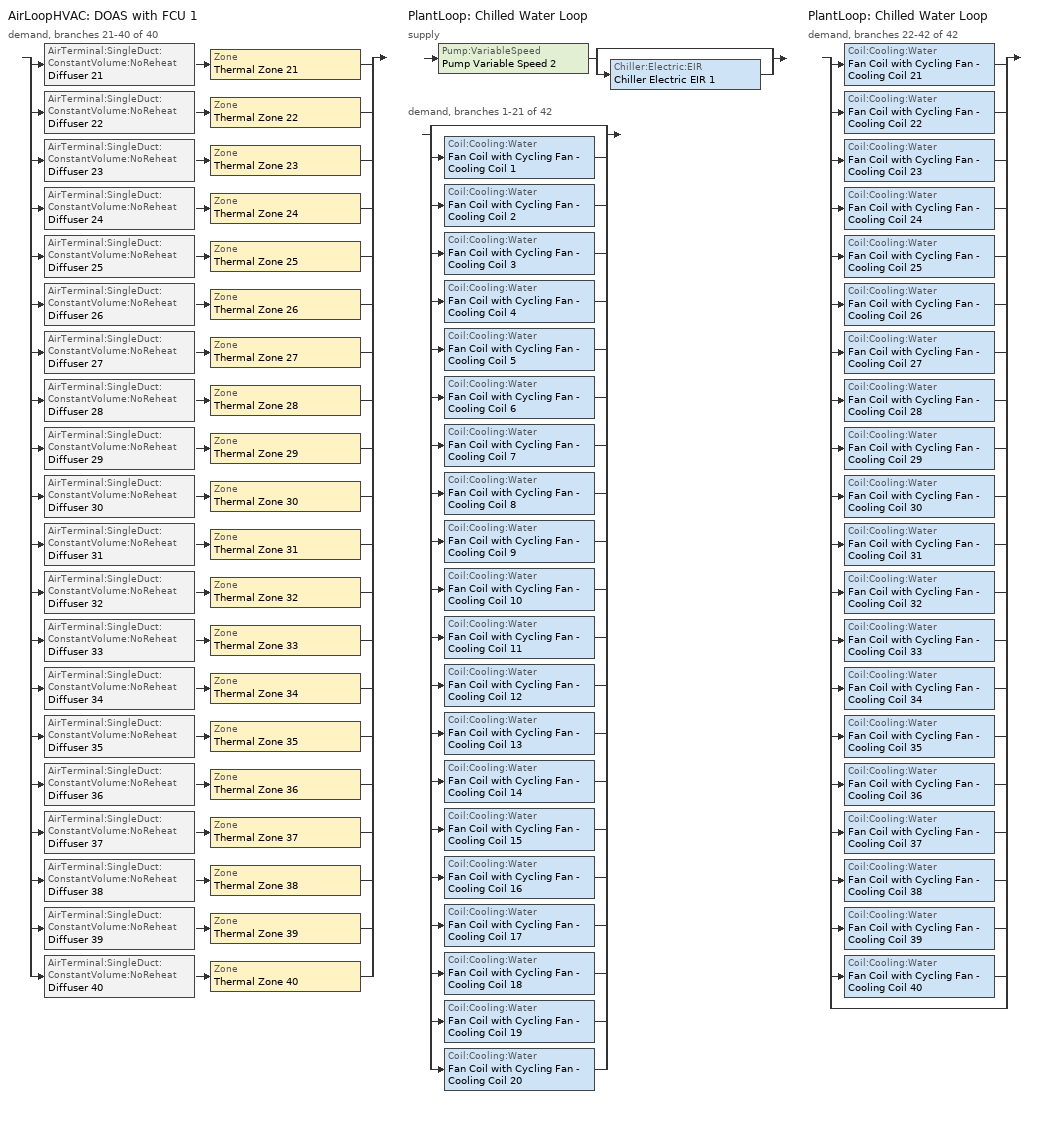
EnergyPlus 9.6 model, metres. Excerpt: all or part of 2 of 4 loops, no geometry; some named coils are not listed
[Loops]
AirLoopHVAC 'DOAS with FCU 1'
 demand, branches 21-40 of 40: split
  | AirTerminal:SingleDuct:ConstantVolume:NoReheat 'Diffuser 21' > Zone 'Thermal Zone 21'
  | AirTerminal:SingleDuct:ConstantVolume:NoReheat 'Diffuser 22' > Zone 'Thermal Zone 22'
  | AirTerminal:SingleDuct:ConstantVolume:NoReheat 'Diffuser 23' > Zone 'Thermal Zone 23'
  | AirTerminal:SingleDuct:ConstantVolume:NoReheat 'Diffuser 24' > Zone 'Thermal Zone 24'
  | AirTerminal:SingleDuct:ConstantVolume:NoReheat 'Diffuser 25' > Zone 'Thermal Zone 25'
  | AirTerminal:SingleDuct:ConstantVolume:NoReheat 'Diffuser 26' > Zone 'Thermal Zone 26'
  | AirTerminal:SingleDuct:ConstantVolume:NoReheat 'Diffuser 27' > Zone 'Thermal Zone 27'
  | AirTerminal:SingleDuct:ConstantVolume:NoReheat 'Diffuser 28' > Zone 'Thermal Zone 28'
  | AirTerminal:SingleDuct:ConstantVolume:NoReheat 'Diffuser 29' > Zone 'Thermal Zone 29'
  | AirTerminal:SingleDuct:ConstantVolume:NoReheat 'Diffuser 30' > Zone 'Thermal Zone 30'
  | AirTerminal:SingleDuct:ConstantVolume:NoReheat 'Diffuser 31' > Zone 'Thermal Zone 31'
  | AirTerminal:SingleDuct:ConstantVolume:NoReheat 'Diffuser 32' > Zone 'Thermal Zone 32'
  | AirTerminal:SingleDuct:ConstantVolume:NoReheat 'Diffuser 33' > Zone 'Thermal Zone 33'
  | AirTerminal:SingleDuct:ConstantVolume:NoReheat 'Diffuser 34' > Zone 'Thermal Zone 34'
  | AirTerminal:SingleDuct:ConstantVolume:NoReheat 'Diffuser 35' > Zone 'Thermal Zone 35'
  | AirTerminal:SingleDuct:ConstantVolume:NoReheat 'Diffuser 36' > Zone 'Thermal Zone 36'
  | AirTerminal:SingleDuct:ConstantVolume:NoReheat 'Diffuser 37' > Zone 'Thermal Zone 37'
  | AirTerminal:SingleDuct:ConstantVolume:NoReheat 'Diffuser 38' > Zone 'Thermal Zone 38'
  | AirTerminal:SingleDuct:ConstantVolume:NoReheat 'Diffuser 39' > Zone 'Thermal Zone 39'
  | AirTerminal:SingleDuct:ConstantVolume:NoReheat 'Diffuser 40' > Zone 'Thermal Zone 40'
PlantLoop 'Chilled Water Loop'
 supply: Pump:VariableSpeed 'Pump Variable Speed 2' > split
  | bypass
  | Chiller:Electric:EIR 'Chiller Electric EIR 1'
 demand, branches 1-21 of 42: split
  | bypass
  | Coil:Cooling:Water 'Fan Coil with Cycling Fan - Cooling Coil 1'
  | Coil:Cooling:Water 'Fan Coil with Cycling Fan - Cooling Coil 2'
  | Coil:Cooling:Water 'Fan Coil with Cycling Fan - Cooling Coil 3'
  | Coil:Cooling:Water 'Fan Coil with Cycling Fan - Cooling Coil 4'
  | Coil:Cooling:Water 'Fan Coil with Cycling Fan - Cooling Coil 5'
  | Coil:Cooling:Water 'Fan Coil with Cycling Fan - Cooling Coil 6'
  | Coil:Cooling:Water 'Fan Coil with Cycling Fan - Cooling Coil 7'
  | Coil:Cooling:Water 'Fan Coil with Cycling Fan - Cooling Coil 8'
  | Coil:Cooling:Water 'Fan Coil with Cycling Fan - Cooling Coil 9'
  | Coil:Cooling:Water 'Fan Coil with Cycling Fan - Cooling Coil 10'
  | Coil:Cooling:Water 'Fan Coil with Cycling Fan - Cooling Coil 11'
  | Coil:Cooling:Water 'Fan Coil with Cycling Fan - Cooling Coil 12'
  | Coil:Cooling:Water 'Fan Coil with Cycling Fan - Cooling Coil 13'
  | Coil:Cooling:Water 'Fan Coil with Cycling Fan - Cooling Coil 14'
  | Coil:Cooling:Water 'Fan Coil with Cycling Fan - Cooling Coil 15'
  | Coil:Cooling:Water 'Fan Coil with Cycling Fan - Cooling Coil 16'
  | Coil:Cooling:Water 'Fan Coil with Cycling Fan - Cooling Coil 17'
  | Coil:Cooling:Water 'Fan Coil with Cycling Fan - Cooling Coil 18'
  | Coil:Cooling:Water 'Fan Coil with Cycling Fan - Cooling Coil 19'
  | Coil:Cooling:Water 'Fan Coil with Cycling Fan - Cooling Coil 20'
PlantLoop 'Chilled Water Loop'
 demand, branches 22-42 of 42: split
  | Coil:Cooling:Water 'Fan Coil with Cycling Fan - Cooling Coil 21'
  | Coil:Cooling:Water 'Fan Coil with Cycling Fan - Cooling Coil 22'
  | Coil:Cooling:Water 'Fan Coil with Cycling Fan - Cooling Coil 23'
  | Coil:Cooling:Water 'Fan Coil with Cycling Fan - Cooling Coil 24'
  | Coil:Cooling:Water 'Fan Coil with Cycling Fan - Cooling Coil 25'
  | Coil:Cooling:Water 'Fan Coil with Cycling Fan - Cooling Coil 26'
  | Coil:Cooling:Water 'Fan Coil with Cycling Fan - Cooling Coil 27'
  | Coil:Cooling:Water 'Fan Coil with Cycling Fan - Cooling Coil 28'
  | Coil:Cooling:Water 'Fan Coil with Cycling Fan - Cooling Coil 29'
  | Coil:Cooling:Water 'Fan Coil with Cycling Fan - Cooling Coil 30'
  | Coil:Cooling:Water 'Fan Coil with Cycling Fan - Cooling Coil 31'
  | Coil:Cooling:Water 'Fan Coil with Cycling Fan - Cooling Coil 32'
  | Coil:Cooling:Water 'Fan Coil with Cycling Fan - Cooling Coil 33'
  | Coil:Cooling:Water 'Fan Coil with Cycling Fan - Cooling Coil 34'
  | Coil:Cooling:Water 'Fan Coil with Cycling Fan - Cooling Coil 35'
  | Coil:Cooling:Water 'Fan Coil with Cycling Fan - Cooling Coil 36'
  | Coil:Cooling:Water 'Fan Coil with Cycling Fan - Cooling Coil 37'
  | Coil:Cooling:Water 'Fan Coil with Cycling Fan - Cooling Coil 38'
  | Coil:Cooling:Water 'Fan Coil with Cycling Fan - Cooling Coil 39'
  | Coil:Cooling:Water 'Fan Coil with Cycling Fan - Cooling Coil 40'
  | bypass
[ZoneControl:Thermostat] Temperature Difference Between Cutout And Setpoint deltaC=0
Name | Zone or ZoneList | Control Type Schedule | Control 1
Thermal Zone 21 Thermostat | Thermal Zone 21 | Thermal Zone 21 Thermostat Schedule | Thermostat Setpoint Dual Setpoint 21
Thermal Zone 22 Thermostat | Thermal Zone 22 | Thermal Zone 22 Thermostat Schedule | Thermostat Setpoint Dual Setpoint 22
Thermal Zone 23 Thermostat | Thermal Zone 23 | Thermal Zone 23 Thermostat Schedule | Thermostat Setpoint Dual Setpoint 23
Thermal Zone 24 Thermostat | Thermal Zone 24 | Thermal Zone 24 Thermostat Schedule | Thermostat Setpoint Dual Setpoint 24
Thermal Zone 25 Thermostat | Thermal Zone 25 | Thermal Zone 25 Thermostat Schedule | Thermostat Setpoint Dual Setpoint 25
Thermal Zone 26 Thermostat | Thermal Zone 26 | Thermal Zone 26 Thermostat Schedule | Thermostat Setpoint Dual Setpoint 26
Thermal Zone 27 Thermostat | Thermal Zone 27 | Thermal Zone 27 Thermostat Schedule | Thermostat Setpoint Dual Setpoint 27
Thermal Zone 28 Thermostat | Thermal Zone 28 | Thermal Zone 28 Thermostat Schedule | Thermostat Setpoint Dual Setpoint 28
Thermal Zone 29 Thermostat | Thermal Zone 29 | Thermal Zone 29 Thermostat Schedule | Thermostat Setpoint Dual Setpoint 29
Thermal Zone 30 Thermostat | Thermal Zone 30 | Thermal Zone 30 Thermostat Schedule | Thermostat Setpoint Dual Setpoint 30
Thermal Zone 31 Thermostat | Thermal Zone 31 | Thermal Zone 31 Thermostat Schedule | Thermostat Setpoint Dual Setpoint 31
Thermal Zone 32 Thermostat | Thermal Zone 32 | Thermal Zone 32 Thermostat Schedule | Thermostat Setpoint Dual Setpoint 32
Thermal Zone 33 Thermostat | Thermal Zone 33 | Thermal Zone 33 Thermostat Schedule | Thermostat Setpoint Dual Setpoint 33
Thermal Zone 34 Thermostat | Thermal Zone 34 | Thermal Zone 34 Thermostat Schedule | Thermostat Setpoint Dual Setpoint 34
Thermal Zone 35 Thermostat | Thermal Zone 35 | Thermal Zone 35 Thermostat Schedule | Thermostat Setpoint Dual Setpoint 35
Thermal Zone 36 Thermostat | Thermal Zone 36 | Thermal Zone 36 Thermostat Schedule | Thermostat Setpoint Dual Setpoint 36
Thermal Zone 37 Thermostat | Thermal Zone 37 | Thermal Zone 37 Thermostat Schedule | Thermostat Setpoint Dual Setpoint 37
Thermal Zone 38 Thermostat | Thermal Zone 38 | Thermal Zone 38 Thermostat Schedule | Thermostat Setpoint Dual Setpoint 38
Thermal Zone 39 Thermostat | Thermal Zone 39 | Thermal Zone 39 Thermostat Schedule | Thermostat Setpoint Dual Setpoint 39
Thermal Zone 40 Thermostat | Thermal Zone 40 | Thermal Zone 40 Thermostat Schedule | Thermostat Setpoint Dual Setpoint 40
[ThermostatSetpoint:DualSetpoint]
Name | Heating Setpoint Temperature Schedule | Cooling Setpoint Temperature Schedule
Thermostat Setpoint Dual Setpoint 21 | HtgSetp 21 | ClgSetp 21
Thermostat Setpoint Dual Setpoint 22 | HtgSetp 22 | ClgSetp 22
Thermostat Setpoint Dual Setpoint 23 | HtgSetp 23 | ClgSetp 23
Thermostat Setpoint Dual Setpoint 24 | HtgSetp 24 | ClgSetp 24
Thermostat Setpoint Dual Setpoint 25 | HtgSetp 25 | ClgSetp 25
Thermostat Setpoint Dual Setpoint 26 | HtgSetp 26 | ClgSetp 26
Thermostat Setpoint Dual Setpoint 27 | HtgSetp 27 | ClgSetp 27
Thermostat Setpoint Dual Setpoint 28 | HtgSetp 28 | ClgSetp 28
Thermostat Setpoint Dual Setpoint 29 | HtgSetp 29 | ClgSetp 29
Thermostat Setpoint Dual Setpoint 30 | HtgSetp 30 | ClgSetp 30
Thermostat Setpoint Dual Setpoint 31 | HtgSetp 31 | ClgSetp 31
Thermostat Setpoint Dual Setpoint 32 | HtgSetp 32 | ClgSetp 32
Thermostat Setpoint Dual Setpoint 33 | HtgSetp 33 | ClgSetp 33
Thermostat Setpoint Dual Setpoint 34 | HtgSetp 34 | ClgSetp 34
Thermostat Setpoint Dual Setpoint 35 | HtgSetp 35 | ClgSetp 35
Thermostat Setpoint Dual Setpoint 36 | HtgSetp 36 | ClgSetp 36
Thermostat Setpoint Dual Setpoint 37 | HtgSetp 37 | ClgSetp 37
Thermostat Setpoint Dual Setpoint 38 | HtgSetp 38 | ClgSetp 38
Thermostat Setpoint Dual Setpoint 39 | HtgSetp 39 | ClgSetp 39
Thermostat Setpoint Dual Setpoint 40 | HtgSetp 40 | ClgSetp 40
[AirTerminal:SingleDuct:ConstantVolume:NoReheat] Availability Schedule=Always On Discrete hvac_library; Maximum Air Flow Rate m3/s=AutoSize
Diffuser 21; Diffuser 22; Diffuser 23; Diffuser 24; Diffuser 25; Diffuser 26; Diffuser 27; Diffuser 28; Diffuser 29; Diffuser 30; Diffuser 31; Diffuser 32; Diffuser 33; Diffuser 34; Diffuser 35; Diffuser 36; Diffuser 37; Diffuser 38; Diffuser 39; Diffuser 40
[Fan:OnOff] Availability Schedule=Always On Discrete hvac_library; Fan Total Efficiency=0.6; Pressure Rise Pa=300; Maximum Flow Rate m3/s=Autosize; Motor Efficiency=0.8; Motor In Airstream Fraction=1; Fan Power Ratio Function of Speed Ratio Curve=Fan On Off Power Curve 12; Fan Efficiency Ratio Function of Speed Ratio Curve=Fan On Off Efficiency Curve 12
Fan Coil with Cycling Fan - Fan 1; Fan Coil with Cycling Fan - Fan 2; Fan Coil with Cycling Fan - Fan 3; Fan Coil with Cycling Fan - Fan 4; Fan Coil with Cycling Fan - Fan 5; Fan Coil with Cycling Fan - Fan 6; Fan Coil with Cycling Fan - Fan 7; Fan Coil with Cycling Fan - Fan 8; Fan Coil with Cycling Fan - Fan 9; Fan Coil with Cycling Fan - Fan 10; Fan Coil with Cycling Fan - Fan 11; Fan Coil with Cycling Fan - Fan 12; Fan Coil with Cycling Fan - Fan 13; Fan Coil with Cycling Fan - Fan 14; Fan Coil with Cycling Fan - Fan 15; Fan Coil with Cycling Fan - Fan 16; Fan Coil with Cycling Fan - Fan 17; Fan Coil with Cycling Fan - Fan 18; Fan Coil with Cycling Fan - Fan 19; Fan Coil with Cycling Fan - Fan 20; Fan Coil with Cycling Fan - Fan 21; Fan Coil with Cycling Fan - Fan 22; Fan Coil with Cycling Fan - Fan 23; Fan Coil with Cycling Fan - Fan 24; Fan Coil with Cycling Fan - Fan 25; Fan Coil with Cycling Fan - Fan 26; Fan Coil with Cycling Fan - Fan 27; Fan Coil with Cycling Fan - Fan 28; Fan Coil with Cycling Fan - Fan 29; Fan Coil with Cycling Fan - Fan 30; Fan Coil with Cycling Fan - Fan 31; Fan Coil with Cycling Fan - Fan 32; Fan Coil with Cycling Fan - Fan 33; Fan Coil with Cycling Fan - Fan 34; Fan Coil with Cycling Fan - Fan 35; Fan Coil with Cycling Fan - Fan 36; Fan Coil with Cycling Fan - Fan 37; Fan Coil with Cycling Fan - Fan 38; Fan Coil with Cycling Fan - Fan 39; Fan Coil with Cycling Fan - Fan 40
[Coil:Cooling:Water] Availability Schedule=Always On Discrete hvac_library; Design Water Flow Rate m3/s=Autosize; Design Air Flow Rate m3/s=Autosize; Design Inlet Water Temperature C=Autosize; Design Inlet Air Temperature C=Autosize; Design Outlet Air Temperature C=Autosize; Design Inlet Air Humidity Ratio kgWater/kgDryAir=Autosize; Design Outlet Air Humidity Ratio kgWater/kgDryAir=Autosize; Type of Analysis=SimpleAnalysis; Heat Exchanger Configuration=CrossFlow
Fan Coil with Cycling Fan - Cooling Coil 1; Fan Coil with Cycling Fan - Cooling Coil 2; Fan Coil with Cycling Fan - Cooling Coil 3; Fan Coil with Cycling Fan - Cooling Coil 4; Fan Coil with Cycling Fan - Cooling Coil 5; Fan Coil with Cycling Fan - Cooling Coil 6; Fan Coil with Cycling Fan - Cooling Coil 7; Fan Coil with Cycling Fan - Cooling Coil 8; Fan Coil with Cycling Fan - Cooling Coil 9; Fan Coil with Cycling Fan - Cooling Coil 10; Fan Coil with Cycling Fan - Cooling Coil 11; Fan Coil with Cycling Fan - Cooling Coil 12; Fan Coil with Cycling Fan - Cooling Coil 13; Fan Coil with Cycling Fan - Cooling Coil 14; Fan Coil with Cycling Fan - Cooling Coil 15; Fan Coil with Cycling Fan - Cooling Coil 16; Fan Coil with Cycling Fan - Cooling Coil 17; Fan Coil with Cycling Fan - Cooling Coil 18; Fan Coil with Cycling Fan - Cooling Coil 19; Fan Coil with Cycling Fan - Cooling Coil 20; Fan Coil with Cycling Fan - Cooling Coil 21; Fan Coil with Cycling Fan - Cooling Coil 22; Fan Coil with Cycling Fan - Cooling Coil 23; Fan Coil with Cycling Fan - Cooling Coil 24; Fan Coil with Cycling Fan - Cooling Coil 25; Fan Coil with Cycling Fan - Cooling Coil 26; Fan Coil with Cycling Fan - Cooling Coil 27; Fan Coil with Cycling Fan - Cooling Coil 28; Fan Coil with Cycling Fan - Cooling Coil 29; Fan Coil with Cycling Fan - Cooling Coil 30; Fan Coil with Cycling Fan - Cooling Coil 31; Fan Coil with Cycling Fan - Cooling Coil 32; Fan Coil with Cycling Fan - Cooling Coil 33; Fan Coil with Cycling Fan - Cooling Coil 34; Fan Coil with Cycling Fan - Cooling Coil 35; Fan Coil with Cycling Fan - Cooling Coil 36; Fan Coil with Cycling Fan - Cooling Coil 37; Fan Coil with Cycling Fan - Cooling Coil 38; Fan Coil with Cycling Fan - Cooling Coil 39; Fan Coil with Cycling Fan - Cooling Coil 40
[ZoneHVAC:FourPipeFanCoil] Availability Schedule=Always On Discrete hvac_library; Capacity Control Method=CyclingFan; Maximum Supply Air Flow Rate m3/s=Autosize; Maximum Outdoor Air Flow Rate m3/s=0; Maximum Cold Water Flow Rate m3/s=Autosize; Maximum Hot Water Flow Rate m3/s=Autosize; Minimum Supply Air Temperature in Cooling Mode C=Autosize; Maximum Supply Air Temperature in Heating Mode C=Autosize
Name | Supply Air Fan | Cooling Coil | Heating Coil
Fan Coil with Cycling Fan 1 | Fan Coil with Cycling Fan - Fan 1 | Fan Coil with Cycling Fan - Cooling Coil 1 | Fan Coil with Cycling Fan - Heating Coil 1
Fan Coil with Cycling Fan 2 | Fan Coil with Cycling Fan - Fan 2 | Fan Coil with Cycling Fan - Cooling Coil 2 | Fan Coil with Cycling Fan - Heating Coil 2
Fan Coil with Cycling Fan 3 | Fan Coil with Cycling Fan - Fan 3 | Fan Coil with Cycling Fan - Cooling Coil 3 | Fan Coil with Cycling Fan - Heating Coil 3
Fan Coil with Cycling Fan 4 | Fan Coil with Cycling Fan - Fan 4 | Fan Coil with Cycling Fan - Cooling Coil 4 | Fan Coil with Cycling Fan - Heating Coil 4
Fan Coil with Cycling Fan 5 | Fan Coil with Cycling Fan - Fan 5 | Fan Coil with Cycling Fan - Cooling Coil 5 | Fan Coil with Cycling Fan - Heating Coil 5
Fan Coil with Cycling Fan 6 | Fan Coil with Cycling Fan - Fan 6 | Fan Coil with Cycling Fan - Cooling Coil 6 | Fan Coil with Cycling Fan - Heating Coil 6
Fan Coil with Cycling Fan 7 | Fan Coil with Cycling Fan - Fan 7 | Fan Coil with Cycling Fan - Cooling Coil 7 | Fan Coil with Cycling Fan - Heating Coil 7
Fan Coil with Cycling Fan 8 | Fan Coil with Cycling Fan - Fan 8 | Fan Coil with Cycling Fan - Cooling Coil 8 | Fan Coil with Cycling Fan - Heating Coil 8
Fan Coil with Cycling Fan 9 | Fan Coil with Cycling Fan - Fan 9 | Fan Coil with Cycling Fan - Cooling Coil 9 | Fan Coil with Cycling Fan - Heating Coil 9
Fan Coil with Cycling Fan 10 | Fan Coil with Cycling Fan - Fan 10 | Fan Coil with Cycling Fan - Cooling Coil 10 | Fan Coil with Cycling Fan - Heating Coil 10
Fan Coil with Cycling Fan 11 | Fan Coil with Cycling Fan - Fan 11 | Fan Coil with Cycling Fan - Cooling Coil 11 | Fan Coil with Cycling Fan - Heating Coil 11
Fan Coil with Cycling Fan 12 | Fan Coil with Cycling Fan - Fan 12 | Fan Coil with Cycling Fan - Cooling Coil 12 | Fan Coil with Cycling Fan - Heating Coil 12
Fan Coil with Cycling Fan 13 | Fan Coil with Cycling Fan - Fan 13 | Fan Coil with Cycling Fan - Cooling Coil 13 | Fan Coil with Cycling Fan - Heating Coil 13
Fan Coil with Cycling Fan 14 | Fan Coil with Cycling Fan - Fan 14 | Fan Coil with Cycling Fan - Cooling Coil 14 | Fan Coil with Cycling Fan - Heating Coil 14
Fan Coil with Cycling Fan 15 | Fan Coil with Cycling Fan - Fan 15 | Fan Coil with Cycling Fan - Cooling Coil 15 | Fan Coil with Cycling Fan - Heating Coil 15
Fan Coil with Cycling Fan 16 | Fan Coil with Cycling Fan - Fan 16 | Fan Coil with Cycling Fan - Cooling Coil 16 | Fan Coil with Cycling Fan - Heating Coil 16
Fan Coil with Cycling Fan 17 | Fan Coil with Cycling Fan - Fan 17 | Fan Coil with Cycling Fan - Cooling Coil 17 | Fan Coil with Cycling Fan - Heating Coil 17
Fan Coil with Cycling Fan 18 | Fan Coil with Cycling Fan - Fan 18 | Fan Coil with Cycling Fan - Cooling Coil 18 | Fan Coil with Cycling Fan - Heating Coil 18
Fan Coil with Cycling Fan 19 | Fan Coil with Cycling Fan - Fan 19 | Fan Coil with Cycling Fan - Cooling Coil 19 | Fan Coil with Cycling Fan - Heating Coil 19
Fan Coil with Cycling Fan 20 | Fan Coil with Cycling Fan - Fan 20 | Fan Coil with Cycling Fan - Cooling Coil 20 | Fan Coil with Cycling Fan - Heating Coil 20
Fan Coil with Cycling Fan 21 | Fan Coil with Cycling Fan - Fan 21 | Fan Coil with Cycling Fan - Cooling Coil 21 | Fan Coil with Cycling Fan - Heating Coil 21
Fan Coil with Cycling Fan 22 | Fan Coil with Cycling Fan - Fan 22 | Fan Coil with Cycling Fan - Cooling Coil 22 | Fan Coil with Cycling Fan - Heating Coil 22
Fan Coil with Cycling Fan 23 | Fan Coil with Cycling Fan - Fan 23 | Fan Coil with Cycling Fan - Cooling Coil 23 | Fan Coil with Cycling Fan - Heating Coil 23
Fan Coil with Cycling Fan 24 | Fan Coil with Cycling Fan - Fan 24 | Fan Coil with Cycling Fan - Cooling Coil 24 | Fan Coil with Cycling Fan - Heating Coil 24
Fan Coil with Cycling Fan 25 | Fan Coil with Cycling Fan - Fan 25 | Fan Coil with Cycling Fan - Cooling Coil 25 | Fan Coil with Cycling Fan - Heating Coil 25
Fan Coil with Cycling Fan 26 | Fan Coil with Cycling Fan - Fan 26 | Fan Coil with Cycling Fan - Cooling Coil 26 | Fan Coil with Cycling Fan - Heating Coil 26
Fan Coil with Cycling Fan 27 | Fan Coil with Cycling Fan - Fan 27 | Fan Coil with Cycling Fan - Cooling Coil 27 | Fan Coil with Cycling Fan - Heating Coil 27
Fan Coil with Cycling Fan 28 | Fan Coil with Cycling Fan - Fan 28 | Fan Coil with Cycling Fan - Cooling Coil 28 | Fan Coil with Cycling Fan - Heating Coil 28
Fan Coil with Cycling Fan 29 | Fan Coil with Cycling Fan - Fan 29 | Fan Coil with Cycling Fan - Cooling Coil 29 | Fan Coil with Cycling Fan - Heating Coil 29
Fan Coil with Cycling Fan 30 | Fan Coil with Cycling Fan - Fan 30 | Fan Coil with Cycling Fan - Cooling Coil 30 | Fan Coil with Cycling Fan - Heating Coil 30
Fan Coil with Cycling Fan 31 | Fan Coil with Cycling Fan - Fan 31 | Fan Coil with Cycling Fan - Cooling Coil 31 | Fan Coil with Cycling Fan - Heating Coil 31
Fan Coil with Cycling Fan 32 | Fan Coil with Cycling Fan - Fan 32 | Fan Coil with Cycling Fan - Cooling Coil 32 | Fan Coil with Cycling Fan - Heating Coil 32
Fan Coil with Cycling Fan 33 | Fan Coil with Cycling Fan - Fan 33 | Fan Coil with Cycling Fan - Cooling Coil 33 | Fan Coil with Cycling Fan - Heating Coil 33
Fan Coil with Cycling Fan 34 | Fan Coil with Cycling Fan - Fan 34 | Fan Coil with Cycling Fan - Cooling Coil 34 | Fan Coil with Cycling Fan - Heating Coil 34
Fan Coil with Cycling Fan 35 | Fan Coil with Cycling Fan - Fan 35 | Fan Coil with Cycling Fan - Cooling Coil 35 | Fan Coil with Cycling Fan - Heating Coil 35
Fan Coil with Cycling Fan 36 | Fan Coil with Cycling Fan - Fan 36 | Fan Coil with Cycling Fan - Cooling Coil 36 | Fan Coil with Cycling Fan - Heating Coil 36
Fan Coil with Cycling Fan 37 | Fan Coil with Cycling Fan - Fan 37 | Fan Coil with Cycling Fan - Cooling Coil 37 | Fan Coil with Cycling Fan - Heating Coil 37
Fan Coil with Cycling Fan 38 | Fan Coil with Cycling Fan - Fan 38 | Fan Coil with Cycling Fan - Cooling Coil 38 | Fan Coil with Cycling Fan - Heating Coil 38
Fan Coil with Cycling Fan 39 | Fan Coil with Cycling Fan - Fan 39 | Fan Coil with Cycling Fan - Cooling Coil 39 | Fan Coil with Cycling Fan - Heating Coil 39
Fan Coil with Cycling Fan 40 | Fan Coil with Cycling Fan - Fan 40 | Fan Coil with Cycling Fan - Cooling Coil 40 | Fan Coil with Cycling Fan - Heating Coil 40
[Zone equipment]
Thermal Zone 21: Diffuser 21, Fan Coil with Cycling Fan 21
Thermal Zone 22: Diffuser 22, Fan Coil with Cycling Fan 22
Thermal Zone 23: Diffuser 23, Fan Coil with Cycling Fan 23
Thermal Zone 24: Diffuser 24, Fan Coil with Cycling Fan 24
Thermal Zone 25: Diffuser 25, Fan Coil with Cycling Fan 25
Thermal Zone 26: Diffuser 26, Fan Coil with Cycling Fan 26
Thermal Zone 27: Diffuser 27, Fan Coil with Cycling Fan 27
Thermal Zone 28: Diffuser 28, Fan Coil with Cycling Fan 28
Thermal Zone 29: Diffuser 29, Fan Coil with Cycling Fan 29
Thermal Zone 30: Diffuser 30, Fan Coil with Cycling Fan 30
Thermal Zone 31: Diffuser 31, Fan Coil with Cycling Fan 31
Thermal Zone 32: Diffuser 32, Fan Coil with Cycling Fan 32
Thermal Zone 33: Diffuser 33, Fan Coil with Cycling Fan 33
Thermal Zone 34: Diffuser 34, Fan Coil with Cycling Fan 34
Thermal Zone 35: Diffuser 35, Fan Coil with Cycling Fan 35
Thermal Zone 36: Diffuser 36, Fan Coil with Cycling Fan 36
Thermal Zone 37: Diffuser 37, Fan Coil with Cycling Fan 37
Thermal Zone 38: Diffuser 38, Fan Coil with Cycling Fan 38
Thermal Zone 39: Diffuser 39, Fan Coil with Cycling Fan 39
Thermal Zone 40: Diffuser 40, Fan Coil with Cycling Fan 40
[Sizing:Zone] Zone Cooling Design Supply Air Temperature Input Method=SupplyAirTemperature; Zone Cooling Design Supply Air Temperature C=14.5; Zone Cooling Design Supply Air Temperature Difference deltaC=11.11; Zone Heating Design Supply Air Temperature Input Method=SupplyAirTemperature; Zone Heating Design Supply Air Temperature C=42; Zone Heating Design Supply Air Temperature Difference deltaC=11.11; Zone Cooling Design Supply Air Humidity Ratio kgWater/kgDryAir=0.0085; Zone Heating Design Supply Air Humidity Ratio kgWater/kgDryAir=0.008; Cooling Design Air Flow Method=DesignDay; Cooling Design Air Flow Rate m3/s=0; Cooling Minimum Air Flow per Zone Floor Area m3/s-m2=0.000762; Cooling Minimum Air Flow m3/s=0; Cooling Minimum Air Flow Fraction=0; Heating Design Air Flow Method=DesignDay; Heating Design Air Flow Rate m3/s=0; Heating Maximum Air Flow per Zone Floor Area m3/s-m2=0.002032; Heating Maximum Air Flow m3/s=0.141576; Heating Maximum Air Flow Fraction=0.3; Account for Dedicated Outdoor Air System=No
Name | Design Specification Outdoor Air Object
Thermal Zone 21 | Ventilation 21
Thermal Zone 22 | Ventilation 22
Thermal Zone 23 | Ventilation 23
Thermal Zone 24 | Ventilation 24
Thermal Zone 25 | Ventilation 25
Thermal Zone 26 | Ventilation 26
Thermal Zone 27 | Ventilation 27
Thermal Zone 28 | Ventilation 28
Thermal Zone 29 | Ventilation 29
Thermal Zone 30 | Ventilation 30
Thermal Zone 31 | Ventilation 31
Thermal Zone 32 | Ventilation 32
Thermal Zone 33 | Ventilation 33
Thermal Zone 34 | Ventilation 34
Thermal Zone 35 | Ventilation 35
Thermal Zone 36 | Ventilation 36
Thermal Zone 37 | Ventilation 37
Thermal Zone 38 | Ventilation 38
Thermal Zone 39 | Ventilation 39
Thermal Zone 40 | Ventilation 40
[DesignSpecification:OutdoorAir] Outdoor Air Method=Sum; Outdoor Air Flow per Person m3/s-person=0; Outdoor Air Flow per Zone Floor Area m3/s-m2=0; Outdoor Air Flow per Zone m3/s=0; Outdoor Air Flow Air Changes per Hour 1/hr=1.2
Ventilation 21; Ventilation 22; Ventilation 23; Ventilation 24; Ventilation 25; Ventilation 26; Ventilation 27; Ventilation 28; Ventilation 29; Ventilation 30; Ventilation 31; Ventilation 32; Ventilation 33; Ventilation 34; Ventilation 35; Ventilation 36; Ventilation 37; Ventilation 38; Ventilation 39; Ventilation 40
[Chiller:Electric:EIR]
Chiller Electric EIR 1: Reference Capacity W=Autosize; Reference COP W/W=5.8; Reference Leaving Chilled Water Temperature C=6.67; Reference Entering Condenser Fluid Temperature C=29.4; Reference Chilled Water Flow Rate m3/s=Autosize; Reference Condenser Fluid Flow Rate m3/s=Autosize; Cooling Capacity Function of Temperature Curve=Curve Biquadratic 1; Electric Input to Cooling Output Ratio Function of Temperature Curve=Curve Biquadratic 2; Electric Input to Cooling Output Ratio Function of Part Load Ratio Curve=Curve Quadratic 1; Minimum Part Load Ratio=0.1; Maximum Part Load Ratio=1; Optimum Part Load Ratio=1; Minimum Unloading Ratio=0.2; Condenser Type=WaterCooled; Condenser Fan Power Ratio W/W=0; Fraction of Compressor Electric Consumption Rejected by Condenser=1; Leaving Chilled Water Lower Temperature Limit C=2; Chiller Flow Mode=NotModulated; Sizing Factor=1; Basin Heater Capacity W/K=0; Basin Heater Setpoint Temperature C=10; Condenser Heat Recovery Relative Capacity Fraction=1
[PlantEquipmentList]
Chilled Water Loop Cooling Equipment List: Chiller:Electric:EIR, Chiller Electric EIR 1
[PlantLoop]
Chilled Water Loop: Fluid Type=Water; Plant Equipment Operation Scheme=Chilled Water Loop Operation Schemes; Maximum Loop Temperature C=100; Minimum Loop Temperature C=0; Maximum Loop Flow Rate m3/s=Autosize; Minimum Loop Flow Rate m3/s=0; Plant Loop Volume m3=Autocalculate; Load Distribution Scheme=Optimal; Plant Loop Demand Calculation Scheme=SingleSetpoint
[Sizing:Plant]
Chilled Water Loop: Loop Type=Cooling; Design Loop Exit Temperature C=6; Loop Design Temperature Difference deltaC=6.5; Sizing Option=NonCoincident; Zone Timesteps in Averaging Window=1; Coincident Sizing Factor Mode=None
[Pump:VariableSpeed]
Pump Variable Speed 2: Design Maximum Flow Rate m3/s=Autosize; Design Pump Head Pa=245000; Design Power Consumption W=Autosize; Motor Efficiency=0.82; Fraction of Motor Inefficiencies to Fluid Stream=0; Coefficient 1 of the Part Load Performance Curve=0; Coefficient 2 of the Part Load Performance Curve=1; Coefficient 3 of the Part Load Performance Curve=0; Coefficient 4 of the Part Load Performance Curve=0; Design Minimum Flow Rate m3/s=0; Pump Control Type=Intermittent; Skin Loss Radiative Fraction=0.5; Design Power Sizing Method=PowerPerFlowPerPressure; Design Electric Power per Unit Flow Rate W/(m3/s)=348701.1; Design Shaft Power per Unit Flow Rate per Unit Head W/((m3/s)-Pa)=1.28205; Design Minimum Flow Rate Fraction=0
[SetpointManager:Scheduled]
Setpoint Manager Scheduled Chilled Water Duck: Control Variable=Temperature; Schedule=Chilled_Water_Temperature; Setpoint Node or NodeList=Node Chilled Water Deck Supply
[PlantEquipmentOperationSchemes]
Chilled Water Loop Operation Schemes: Control Scheme Object Type 1=PlantEquipmentOperation:CoolingLoad; Control Scheme Name 1=Chilled Water Loop Cooling Operation Scheme; Control Scheme Schedule Name 1=Always On Discrete
[PlantEquipmentOperation:CoolingLoad]
Chilled Water Loop Cooling Operation Scheme: Load Range Lower Limit 1=0; Load Range Upper Limit 1=1000000000; Range Equipment List Name 1=Chilled Water Loop Cooling Equipment List
[Schedule:Day:Interval]
HtgSetp Summer Design Day 21; HtgSetp Summer Design Day 22; HtgSetp Summer Design Day 23; HtgSetp Summer Design Day 24; HtgSetp Summer Design Day 25; HtgSetp Summer Design Day 26; HtgSetp Summer Design Day 27; HtgSetp Summer Design Day 28; HtgSetp Summer Design Day 29; HtgSetp Summer Design Day 30; HtgSetp Summer Design Day 31; HtgSetp Summer Design Day 32; HtgSetp Summer Design Day 33; HtgSetp Summer Design Day 34; HtgSetp Summer Design Day 35; HtgSetp Summer Design Day 36; HtgSetp Summer Design Day 37; HtgSetp Summer Design Day 38; HtgSetp Summer Design Day 39; HtgSetp Summer Design Day 40: No, 24:00, 15.6
HtgSetp Winter Design Day 21; HtgSetp Winter Design Day 22; HtgSetp Winter Design Day 23; HtgSetp Winter Design Day 24; HtgSetp Winter Design Day 25; HtgSetp Winter Design Day 26; HtgSetp Winter Design Day 27; HtgSetp Winter Design Day 28; HtgSetp Winter Design Day 29; HtgSetp Winter Design Day 30; HtgSetp Winter Design Day 31; HtgSetp Winter Design Day 32; HtgSetp Winter Design Day 33; HtgSetp Winter Design Day 34; HtgSetp Winter Design Day 35; HtgSetp Winter Design Day 36; HtgSetp Winter Design Day 37; HtgSetp Winter Design Day 38; HtgSetp Winter Design Day 39; HtgSetp Winter Design Day 40: No, 24:00, 21
ClgSetp Summer Design Day 21; ClgSetp Summer Design Day 22; ClgSetp Summer Design Day 23; ClgSetp Summer Design Day 24; ClgSetp Summer Design Day 25; ClgSetp Summer Design Day 26; ClgSetp Summer Design Day 27; ClgSetp Summer Design Day 28; ClgSetp Summer Design Day 29; ClgSetp Summer Design Day 30; ClgSetp Summer Design Day 31; ClgSetp Summer Design Day 32; ClgSetp Summer Design Day 33; ClgSetp Summer Design Day 34; ClgSetp Summer Design Day 35; ClgSetp Summer Design Day 36; ClgSetp Summer Design Day 37; ClgSetp Summer Design Day 38; ClgSetp Summer Design Day 39; ClgSetp Summer Design Day 40: No, 06:00, 26.7, 22:00, 24, 24:00, 26.7
ClgSetp Winter Design Day 21; ClgSetp Winter Design Day 22; ClgSetp Winter Design Day 23; ClgSetp Winter Design Day 24; ClgSetp Winter Design Day 25; ClgSetp Winter Design Day 26; ClgSetp Winter Design Day 27; ClgSetp Winter Design Day 28; ClgSetp Winter Design Day 29; ClgSetp Winter Design Day 30; ClgSetp Winter Design Day 31; ClgSetp Winter Design Day 32; ClgSetp Winter Design Day 33; ClgSetp Winter Design Day 34; ClgSetp Winter Design Day 35; ClgSetp Winter Design Day 36; ClgSetp Winter Design Day 37; ClgSetp Winter Design Day 38; ClgSetp Winter Design Day 39; ClgSetp Winter Design Day 40: No, 24:00, 26.7
ClgSetp Default Schedule 21; ClgSetp Default Schedule 22; ClgSetp Default Schedule 23; ClgSetp Default Schedule 24; ClgSetp Default Schedule 25; ClgSetp Default Schedule 26; ClgSetp Default Schedule 27; ClgSetp Default Schedule 28; ClgSetp Default Schedule 29; ClgSetp Default Schedule 30; ClgSetp Default Schedule 31; ClgSetp Default Schedule 32; ClgSetp Default Schedule 33; ClgSetp Default Schedule 34; ClgSetp Default Schedule 35; ClgSetp Default Schedule 36; ClgSetp Default Schedule 37; ClgSetp Default Schedule 38; ClgSetp Default Schedule 39; ClgSetp Default Schedule 40: Temperature 37, No, 01:00, 28, 02:00, 28, 03:00, 28, 04:00, 28, 05:00, 28, 06:00, 28, 07:00, 28, 08:00, 28, 09:00, 24, 10:00, 24, 11:00, 24, 12:00, 24, 13:00, 24, 14:00, 24, 15:00, 24, 16:00, 24, 17:00, 24, 18:00, 28, 19:00, 28, 20:00, 28, 21:00, 28, 22:00, 28, 23:00, 28, 24:00, 28
HtgSetp Default Schedule 21; HtgSetp Default Schedule 22; HtgSetp Default Schedule 23; HtgSetp Default Schedule 24; HtgSetp Default Schedule 25; HtgSetp Default Schedule 26; HtgSetp Default Schedule 27; HtgSetp Default Schedule 28; HtgSetp Default Schedule 29; HtgSetp Default Schedule 30; HtgSetp Default Schedule 31; HtgSetp Default Schedule 32; HtgSetp Default Schedule 33; HtgSetp Default Schedule 34; HtgSetp Default Schedule 35; HtgSetp Default Schedule 36; HtgSetp Default Schedule 37; HtgSetp Default Schedule 38; HtgSetp Default Schedule 39; HtgSetp Default Schedule 40: Temperature 36, No, 01:00, 18, 02:00, 18, 03:00, 18, 04:00, 18, 05:00, 18, 06:00, 18, 07:00, 18, 08:00, 18, 09:00, 21, 10:00, 21, 11:00, 21, 12:00, 21, 13:00, 21, 14:00, 21, 15:00, 21, 16:00, 21, 17:00, 21, 18:00, 18, 19:00, 18, 20:00, 18, 21:00, 18, 22:00, 18, 23:00, 18, 24:00, 18
Chilled_Water_Temperature_Default; Chilled_Water_Temperature_Summer_Design_Day; Chilled_Water_Temperature_Winter_Design_Day: No, 24:00, 6
[Schedule:Week:Daily]
HtgSetp 21 Week Rule - Jan1-Dec31: HtgSetp Default Schedule 21, HtgSetp Default Schedule 21, HtgSetp Default Schedule 21, HtgSetp Default Schedule 21, HtgSetp Default Schedule 21, HtgSetp Default Schedule 21, HtgSetp Default Schedule 21, HtgSetp Default Schedule 21, HtgSetp Summer Design Day 21, HtgSetp Winter Design Day 21, HtgSetp Default Schedule 21, HtgSetp Default Schedule 21
ClgSetp 21 Week Rule - Jan1-Dec31: ClgSetp Default Schedule 21, ClgSetp Default Schedule 21, ClgSetp Default Schedule 21, ClgSetp Default Schedule 21, ClgSetp Default Schedule 21, ClgSetp Default Schedule 21, ClgSetp Default Schedule 21, ClgSetp Default Schedule 21, ClgSetp Summer Design Day 21, ClgSetp Winter Design Day 21, ClgSetp Default Schedule 21, ClgSetp Default Schedule 21
HtgSetp 22 Week Rule - Jan1-Dec31: HtgSetp Default Schedule 22, HtgSetp Default Schedule 22, HtgSetp Default Schedule 22, HtgSetp Default Schedule 22, HtgSetp Default Schedule 22, HtgSetp Default Schedule 22, HtgSetp Default Schedule 22, HtgSetp Default Schedule 22, HtgSetp Summer Design Day 22, HtgSetp Winter Design Day 22, HtgSetp Default Schedule 22, HtgSetp Default Schedule 22
ClgSetp 22 Week Rule - Jan1-Dec31: ClgSetp Default Schedule 22, ClgSetp Default Schedule 22, ClgSetp Default Schedule 22, ClgSetp Default Schedule 22, ClgSetp Default Schedule 22, ClgSetp Default Schedule 22, ClgSetp Default Schedule 22, ClgSetp Default Schedule 22, ClgSetp Summer Design Day 22, ClgSetp Winter Design Day 22, ClgSetp Default Schedule 22, ClgSetp Default Schedule 22
HtgSetp 23 Week Rule - Jan1-Dec31: HtgSetp Default Schedule 23, HtgSetp Default Schedule 23, HtgSetp Default Schedule 23, HtgSetp Default Schedule 23, HtgSetp Default Schedule 23, HtgSetp Default Schedule 23, HtgSetp Default Schedule 23, HtgSetp Default Schedule 23, HtgSetp Summer Design Day 23, HtgSetp Winter Design Day 23, HtgSetp Default Schedule 23, HtgSetp Default Schedule 23
ClgSetp 23 Week Rule - Jan1-Dec31: ClgSetp Default Schedule 23, ClgSetp Default Schedule 23, ClgSetp Default Schedule 23, ClgSetp Default Schedule 23, ClgSetp Default Schedule 23, ClgSetp Default Schedule 23, ClgSetp Default Schedule 23, ClgSetp Default Schedule 23, ClgSetp Summer Design Day 23, ClgSetp Winter Design Day 23, ClgSetp Default Schedule 23, ClgSetp Default Schedule 23
HtgSetp 24 Week Rule - Jan1-Dec31: HtgSetp Default Schedule 24, HtgSetp Default Schedule 24, HtgSetp Default Schedule 24, HtgSetp Default Schedule 24, HtgSetp Default Schedule 24, HtgSetp Default Schedule 24, HtgSetp Default Schedule 24, HtgSetp Default Schedule 24, HtgSetp Summer Design Day 24, HtgSetp Winter Design Day 24, HtgSetp Default Schedule 24, HtgSetp Default Schedule 24
ClgSetp 24 Week Rule - Jan1-Dec31: ClgSetp Default Schedule 24, ClgSetp Default Schedule 24, ClgSetp Default Schedule 24, ClgSetp Default Schedule 24, ClgSetp Default Schedule 24, ClgSetp Default Schedule 24, ClgSetp Default Schedule 24, ClgSetp Default Schedule 24, ClgSetp Summer Design Day 24, ClgSetp Winter Design Day 24, ClgSetp Default Schedule 24, ClgSetp Default Schedule 24
HtgSetp 25 Week Rule - Jan1-Dec31: HtgSetp Default Schedule 25, HtgSetp Default Schedule 25, HtgSetp Default Schedule 25, HtgSetp Default Schedule 25, HtgSetp Default Schedule 25, HtgSetp Default Schedule 25, HtgSetp Default Schedule 25, HtgSetp Default Schedule 25, HtgSetp Summer Design Day 25, HtgSetp Winter Design Day 25, HtgSetp Default Schedule 25, HtgSetp Default Schedule 25
ClgSetp 25 Week Rule - Jan1-Dec31: ClgSetp Default Schedule 25, ClgSetp Default Schedule 25, ClgSetp Default Schedule 25, ClgSetp Default Schedule 25, ClgSetp Default Schedule 25, ClgSetp Default Schedule 25, ClgSetp Default Schedule 25, ClgSetp Default Schedule 25, ClgSetp Summer Design Day 25, ClgSetp Winter Design Day 25, ClgSetp Default Schedule 25, ClgSetp Default Schedule 25
HtgSetp 26 Week Rule - Jan1-Dec31: HtgSetp Default Schedule 26, HtgSetp Default Schedule 26, HtgSetp Default Schedule 26, HtgSetp Default Schedule 26, HtgSetp Default Schedule 26, HtgSetp Default Schedule 26, HtgSetp Default Schedule 26, HtgSetp Default Schedule 26, HtgSetp Summer Design Day 26, HtgSetp Winter Design Day 26, HtgSetp Default Schedule 26, HtgSetp Default Schedule 26
ClgSetp 26 Week Rule - Jan1-Dec31: ClgSetp Default Schedule 26, ClgSetp Default Schedule 26, ClgSetp Default Schedule 26, ClgSetp Default Schedule 26, ClgSetp Default Schedule 26, ClgSetp Default Schedule 26, ClgSetp Default Schedule 26, ClgSetp Default Schedule 26, ClgSetp Summer Design Day 26, ClgSetp Winter Design Day 26, ClgSetp Default Schedule 26, ClgSetp Default Schedule 26
HtgSetp 27 Week Rule - Jan1-Dec31: HtgSetp Default Schedule 27, HtgSetp Default Schedule 27, HtgSetp Default Schedule 27, HtgSetp Default Schedule 27, HtgSetp Default Schedule 27, HtgSetp Default Schedule 27, HtgSetp Default Schedule 27, HtgSetp Default Schedule 27, HtgSetp Summer Design Day 27, HtgSetp Winter Design Day 27, HtgSetp Default Schedule 27, HtgSetp Default Schedule 27
ClgSetp 27 Week Rule - Jan1-Dec31: ClgSetp Default Schedule 27, ClgSetp Default Schedule 27, ClgSetp Default Schedule 27, ClgSetp Default Schedule 27, ClgSetp Default Schedule 27, ClgSetp Default Schedule 27, ClgSetp Default Schedule 27, ClgSetp Default Schedule 27, ClgSetp Summer Design Day 27, ClgSetp Winter Design Day 27, ClgSetp Default Schedule 27, ClgSetp Default Schedule 27
HtgSetp 28 Week Rule - Jan1-Dec31: HtgSetp Default Schedule 28, HtgSetp Default Schedule 28, HtgSetp Default Schedule 28, HtgSetp Default Schedule 28, HtgSetp Default Schedule 28, HtgSetp Default Schedule 28, HtgSetp Default Schedule 28, HtgSetp Default Schedule 28, HtgSetp Summer Design Day 28, HtgSetp Winter Design Day 28, HtgSetp Default Schedule 28, HtgSetp Default Schedule 28
ClgSetp 28 Week Rule - Jan1-Dec31: ClgSetp Default Schedule 28, ClgSetp Default Schedule 28, ClgSetp Default Schedule 28, ClgSetp Default Schedule 28, ClgSetp Default Schedule 28, ClgSetp Default Schedule 28, ClgSetp Default Schedule 28, ClgSetp Default Schedule 28, ClgSetp Summer Design Day 28, ClgSetp Winter Design Day 28, ClgSetp Default Schedule 28, ClgSetp Default Schedule 28
HtgSetp 29 Week Rule - Jan1-Dec31: HtgSetp Default Schedule 29, HtgSetp Default Schedule 29, HtgSetp Default Schedule 29, HtgSetp Default Schedule 29, HtgSetp Default Schedule 29, HtgSetp Default Schedule 29, HtgSetp Default Schedule 29, HtgSetp Default Schedule 29, HtgSetp Summer Design Day 29, HtgSetp Winter Design Day 29, HtgSetp Default Schedule 29, HtgSetp Default Schedule 29
ClgSetp 29 Week Rule - Jan1-Dec31: ClgSetp Default Schedule 29, ClgSetp Default Schedule 29, ClgSetp Default Schedule 29, ClgSetp Default Schedule 29, ClgSetp Default Schedule 29, ClgSetp Default Schedule 29, ClgSetp Default Schedule 29, ClgSetp Default Schedule 29, ClgSetp Summer Design Day 29, ClgSetp Winter Design Day 29, ClgSetp Default Schedule 29, ClgSetp Default Schedule 29
HtgSetp 30 Week Rule - Jan1-Dec31: HtgSetp Default Schedule 30, HtgSetp Default Schedule 30, HtgSetp Default Schedule 30, HtgSetp Default Schedule 30, HtgSetp Default Schedule 30, HtgSetp Default Schedule 30, HtgSetp Default Schedule 30, HtgSetp Default Schedule 30, HtgSetp Summer Design Day 30, HtgSetp Winter Design Day 30, HtgSetp Default Schedule 30, HtgSetp Default Schedule 30
ClgSetp 30 Week Rule - Jan1-Dec31: ClgSetp Default Schedule 30, ClgSetp Default Schedule 30, ClgSetp Default Schedule 30, ClgSetp Default Schedule 30, ClgSetp Default Schedule 30, ClgSetp Default Schedule 30, ClgSetp Default Schedule 30, ClgSetp Default Schedule 30, ClgSetp Summer Design Day 30, ClgSetp Winter Design Day 30, ClgSetp Default Schedule 30, ClgSetp Default Schedule 30
HtgSetp 31 Week Rule - Jan1-Dec31: HtgSetp Default Schedule 31, HtgSetp Default Schedule 31, HtgSetp Default Schedule 31, HtgSetp Default Schedule 31, HtgSetp Default Schedule 31, HtgSetp Default Schedule 31, HtgSetp Default Schedule 31, HtgSetp Default Schedule 31, HtgSetp Summer Design Day 31, HtgSetp Winter Design Day 31, HtgSetp Default Schedule 31, HtgSetp Default Schedule 31
ClgSetp 31 Week Rule - Jan1-Dec31: ClgSetp Default Schedule 31, ClgSetp Default Schedule 31, ClgSetp Default Schedule 31, ClgSetp Default Schedule 31, ClgSetp Default Schedule 31, ClgSetp Default Schedule 31, ClgSetp Default Schedule 31, ClgSetp Default Schedule 31, ClgSetp Summer Design Day 31, ClgSetp Winter Design Day 31, ClgSetp Default Schedule 31, ClgSetp Default Schedule 31
HtgSetp 32 Week Rule - Jan1-Dec31: HtgSetp Default Schedule 32, HtgSetp Default Schedule 32, HtgSetp Default Schedule 32, HtgSetp Default Schedule 32, HtgSetp Default Schedule 32, HtgSetp Default Schedule 32, HtgSetp Default Schedule 32, HtgSetp Default Schedule 32, HtgSetp Summer Design Day 32, HtgSetp Winter Design Day 32, HtgSetp Default Schedule 32, HtgSetp Default Schedule 32
ClgSetp 32 Week Rule - Jan1-Dec31: ClgSetp Default Schedule 32, ClgSetp Default Schedule 32, ClgSetp Default Schedule 32, ClgSetp Default Schedule 32, ClgSetp Default Schedule 32, ClgSetp Default Schedule 32, ClgSetp Default Schedule 32, ClgSetp Default Schedule 32, ClgSetp Summer Design Day 32, ClgSetp Winter Design Day 32, ClgSetp Default Schedule 32, ClgSetp Default Schedule 32
HtgSetp 33 Week Rule - Jan1-Dec31: HtgSetp Default Schedule 33, HtgSetp Default Schedule 33, HtgSetp Default Schedule 33, HtgSetp Default Schedule 33, HtgSetp Default Schedule 33, HtgSetp Default Schedule 33, HtgSetp Default Schedule 33, HtgSetp Default Schedule 33, HtgSetp Summer Design Day 33, HtgSetp Winter Design Day 33, HtgSetp Default Schedule 33, HtgSetp Default Schedule 33
ClgSetp 33 Week Rule - Jan1-Dec31: ClgSetp Default Schedule 33, ClgSetp Default Schedule 33, ClgSetp Default Schedule 33, ClgSetp Default Schedule 33, ClgSetp Default Schedule 33, ClgSetp Default Schedule 33, ClgSetp Default Schedule 33, ClgSetp Default Schedule 33, ClgSetp Summer Design Day 33, ClgSetp Winter Design Day 33, ClgSetp Default Schedule 33, ClgSetp Default Schedule 33
HtgSetp 34 Week Rule - Jan1-Dec31: HtgSetp Default Schedule 34, HtgSetp Default Schedule 34, HtgSetp Default Schedule 34, HtgSetp Default Schedule 34, HtgSetp Default Schedule 34, HtgSetp Default Schedule 34, HtgSetp Default Schedule 34, HtgSetp Default Schedule 34, HtgSetp Summer Design Day 34, HtgSetp Winter Design Day 34, HtgSetp Default Schedule 34, HtgSetp Default Schedule 34
ClgSetp 34 Week Rule - Jan1-Dec31: ClgSetp Default Schedule 34, ClgSetp Default Schedule 34, ClgSetp Default Schedule 34, ClgSetp Default Schedule 34, ClgSetp Default Schedule 34, ClgSetp Default Schedule 34, ClgSetp Default Schedule 34, ClgSetp Default Schedule 34, ClgSetp Summer Design Day 34, ClgSetp Winter Design Day 34, ClgSetp Default Schedule 34, ClgSetp Default Schedule 34
HtgSetp 35 Week Rule - Jan1-Dec31: HtgSetp Default Schedule 35, HtgSetp Default Schedule 35, HtgSetp Default Schedule 35, HtgSetp Default Schedule 35, HtgSetp Default Schedule 35, HtgSetp Default Schedule 35, HtgSetp Default Schedule 35, HtgSetp Default Schedule 35, HtgSetp Summer Design Day 35, HtgSetp Winter Design Day 35, HtgSetp Default Schedule 35, HtgSetp Default Schedule 35
ClgSetp 35 Week Rule - Jan1-Dec31: ClgSetp Default Schedule 35, ClgSetp Default Schedule 35, ClgSetp Default Schedule 35, ClgSetp Default Schedule 35, ClgSetp Default Schedule 35, ClgSetp Default Schedule 35, ClgSetp Default Schedule 35, ClgSetp Default Schedule 35, ClgSetp Summer Design Day 35, ClgSetp Winter Design Day 35, ClgSetp Default Schedule 35, ClgSetp Default Schedule 35
HtgSetp 36 Week Rule - Jan1-Dec31: HtgSetp Default Schedule 36, HtgSetp Default Schedule 36, HtgSetp Default Schedule 36, HtgSetp Default Schedule 36, HtgSetp Default Schedule 36, HtgSetp Default Schedule 36, HtgSetp Default Schedule 36, HtgSetp Default Schedule 36, HtgSetp Summer Design Day 36, HtgSetp Winter Design Day 36, HtgSetp Default Schedule 36, HtgSetp Default Schedule 36
ClgSetp 36 Week Rule - Jan1-Dec31: ClgSetp Default Schedule 36, ClgSetp Default Schedule 36, ClgSetp Default Schedule 36, ClgSetp Default Schedule 36, ClgSetp Default Schedule 36, ClgSetp Default Schedule 36, ClgSetp Default Schedule 36, ClgSetp Default Schedule 36, ClgSetp Summer Design Day 36, ClgSetp Winter Design Day 36, ClgSetp Default Schedule 36, ClgSetp Default Schedule 36
HtgSetp 37 Week Rule - Jan1-Dec31: HtgSetp Default Schedule 37, HtgSetp Default Schedule 37, HtgSetp Default Schedule 37, HtgSetp Default Schedule 37, HtgSetp Default Schedule 37, HtgSetp Default Schedule 37, HtgSetp Default Schedule 37, HtgSetp Default Schedule 37, HtgSetp Summer Design Day 37, HtgSetp Winter Design Day 37, HtgSetp Default Schedule 37, HtgSetp Default Schedule 37
ClgSetp 37 Week Rule - Jan1-Dec31: ClgSetp Default Schedule 37, ClgSetp Default Schedule 37, ClgSetp Default Schedule 37, ClgSetp Default Schedule 37, ClgSetp Default Schedule 37, ClgSetp Default Schedule 37, ClgSetp Default Schedule 37, ClgSetp Default Schedule 37, ClgSetp Summer Design Day 37, ClgSetp Winter Design Day 37, ClgSetp Default Schedule 37, ClgSetp Default Schedule 37
HtgSetp 38 Week Rule - Jan1-Dec31: HtgSetp Default Schedule 38, HtgSetp Default Schedule 38, HtgSetp Default Schedule 38, HtgSetp Default Schedule 38, HtgSetp Default Schedule 38, HtgSetp Default Schedule 38, HtgSetp Default Schedule 38, HtgSetp Default Schedule 38, HtgSetp Summer Design Day 38, HtgSetp Winter Design Day 38, HtgSetp Default Schedule 38, HtgSetp Default Schedule 38
ClgSetp 38 Week Rule - Jan1-Dec31: ClgSetp Default Schedule 38, ClgSetp Default Schedule 38, ClgSetp Default Schedule 38, ClgSetp Default Schedule 38, ClgSetp Default Schedule 38, ClgSetp Default Schedule 38, ClgSetp Default Schedule 38, ClgSetp Default Schedule 38, ClgSetp Summer Design Day 38, ClgSetp Winter Design Day 38, ClgSetp Default Schedule 38, ClgSetp Default Schedule 38
HtgSetp 39 Week Rule - Jan1-Dec31: HtgSetp Default Schedule 39, HtgSetp Default Schedule 39, HtgSetp Default Schedule 39, HtgSetp Default Schedule 39, HtgSetp Default Schedule 39, HtgSetp Default Schedule 39, HtgSetp Default Schedule 39, HtgSetp Default Schedule 39, HtgSetp Summer Design Day 39, HtgSetp Winter Design Day 39, HtgSetp Default Schedule 39, HtgSetp Default Schedule 39
ClgSetp 39 Week Rule - Jan1-Dec31: ClgSetp Default Schedule 39, ClgSetp Default Schedule 39, ClgSetp Default Schedule 39, ClgSetp Default Schedule 39, ClgSetp Default Schedule 39, ClgSetp Default Schedule 39, ClgSetp Default Schedule 39, ClgSetp Default Schedule 39, ClgSetp Summer Design Day 39, ClgSetp Winter Design Day 39, ClgSetp Default Schedule 39, ClgSetp Default Schedule 39
HtgSetp 40 Week Rule - Jan1-Dec31: HtgSetp Default Schedule 40, HtgSetp Default Schedule 40, HtgSetp Default Schedule 40, HtgSetp Default Schedule 40, HtgSetp Default Schedule 40, HtgSetp Default Schedule 40, HtgSetp Default Schedule 40, HtgSetp Default Schedule 40, HtgSetp Summer Design Day 40, HtgSetp Winter Design Day 40, HtgSetp Default Schedule 40, HtgSetp Default Schedule 40
ClgSetp 40 Week Rule - Jan1-Dec31: ClgSetp Default Schedule 40, ClgSetp Default Schedule 40, ClgSetp Default Schedule 40, ClgSetp Default Schedule 40, ClgSetp Default Schedule 40, ClgSetp Default Schedule 40, ClgSetp Default Schedule 40, ClgSetp Default Schedule 40, ClgSetp Summer Design Day 40, ClgSetp Winter Design Day 40, ClgSetp Default Schedule 40, ClgSetp Default Schedule 40
Chilled_Water_Temperature Week Rule - Jan1-Dec31: Chilled_Water_Temperature_Default, Chilled_Water_Temperature_Default, Chilled_Water_Temperature_Default, Chilled_Water_Temperature_Default, Chilled_Water_Temperature_Default, Chilled_Water_Temperature_Default, Chilled_Water_Temperature_Default, Chilled_Water_Temperature_Default, Chilled_Water_Temperature_Summer_Design_Day, Chilled_Water_Temperature_Winter_Design_Day, Chilled_Water_Temperature_Default, Chilled_Water_Temperature_Default
[Schedule:Year]
HtgSetp 21: HtgSetp 21 Week Rule - Jan1-Dec31, 1, 1, 12, 31
ClgSetp 21: ClgSetp 21 Week Rule - Jan1-Dec31, 1, 1, 12, 31
HtgSetp 22: HtgSetp 22 Week Rule - Jan1-Dec31, 1, 1, 12, 31
ClgSetp 22: ClgSetp 22 Week Rule - Jan1-Dec31, 1, 1, 12, 31
HtgSetp 23: HtgSetp 23 Week Rule - Jan1-Dec31, 1, 1, 12, 31
ClgSetp 23: ClgSetp 23 Week Rule - Jan1-Dec31, 1, 1, 12, 31
HtgSetp 24: HtgSetp 24 Week Rule - Jan1-Dec31, 1, 1, 12, 31
ClgSetp 24: ClgSetp 24 Week Rule - Jan1-Dec31, 1, 1, 12, 31
HtgSetp 25: HtgSetp 25 Week Rule - Jan1-Dec31, 1, 1, 12, 31
ClgSetp 25: ClgSetp 25 Week Rule - Jan1-Dec31, 1, 1, 12, 31
HtgSetp 26: HtgSetp 26 Week Rule - Jan1-Dec31, 1, 1, 12, 31
ClgSetp 26: ClgSetp 26 Week Rule - Jan1-Dec31, 1, 1, 12, 31
HtgSetp 27: HtgSetp 27 Week Rule - Jan1-Dec31, 1, 1, 12, 31
ClgSetp 27: ClgSetp 27 Week Rule - Jan1-Dec31, 1, 1, 12, 31
HtgSetp 28: HtgSetp 28 Week Rule - Jan1-Dec31, 1, 1, 12, 31
ClgSetp 28: ClgSetp 28 Week Rule - Jan1-Dec31, 1, 1, 12, 31
HtgSetp 29: HtgSetp 29 Week Rule - Jan1-Dec31, 1, 1, 12, 31
ClgSetp 29: ClgSetp 29 Week Rule - Jan1-Dec31, 1, 1, 12, 31
HtgSetp 30: HtgSetp 30 Week Rule - Jan1-Dec31, 1, 1, 12, 31
ClgSetp 30: ClgSetp 30 Week Rule - Jan1-Dec31, 1, 1, 12, 31
HtgSetp 31: HtgSetp 31 Week Rule - Jan1-Dec31, 1, 1, 12, 31
ClgSetp 31: ClgSetp 31 Week Rule - Jan1-Dec31, 1, 1, 12, 31
HtgSetp 32: HtgSetp 32 Week Rule - Jan1-Dec31, 1, 1, 12, 31
ClgSetp 32: ClgSetp 32 Week Rule - Jan1-Dec31, 1, 1, 12, 31
HtgSetp 33: HtgSetp 33 Week Rule - Jan1-Dec31, 1, 1, 12, 31
ClgSetp 33: ClgSetp 33 Week Rule - Jan1-Dec31, 1, 1, 12, 31
HtgSetp 34: HtgSetp 34 Week Rule - Jan1-Dec31, 1, 1, 12, 31
ClgSetp 34: ClgSetp 34 Week Rule - Jan1-Dec31, 1, 1, 12, 31
HtgSetp 35: HtgSetp 35 Week Rule - Jan1-Dec31, 1, 1, 12, 31
ClgSetp 35: ClgSetp 35 Week Rule - Jan1-Dec31, 1, 1, 12, 31
HtgSetp 36: HtgSetp 36 Week Rule - Jan1-Dec31, 1, 1, 12, 31
ClgSetp 36: ClgSetp 36 Week Rule - Jan1-Dec31, 1, 1, 12, 31
HtgSetp 37: HtgSetp 37 Week Rule - Jan1-Dec31, 1, 1, 12, 31
ClgSetp 37: ClgSetp 37 Week Rule - Jan1-Dec31, 1, 1, 12, 31
HtgSetp 38: HtgSetp 38 Week Rule - Jan1-Dec31, 1, 1, 12, 31
ClgSetp 38: ClgSetp 38 Week Rule - Jan1-Dec31, 1, 1, 12, 31
HtgSetp 39: HtgSetp 39 Week Rule - Jan1-Dec31, 1, 1, 12, 31
ClgSetp 39: ClgSetp 39 Week Rule - Jan1-Dec31, 1, 1, 12, 31
HtgSetp 40: HtgSetp 40 Week Rule - Jan1-Dec31, 1, 1, 12, 31
ClgSetp 40: ClgSetp 40 Week Rule - Jan1-Dec31, 1, 1, 12, 31
Chilled_Water_Temperature: Chilled_Water_Temperature Week Rule - Jan1-Dec31, 1, 1, 12, 31
[Schedule:Compact]
Thermal Zone 21 Thermostat Schedule; Thermal Zone 22 Thermostat Schedule; Thermal Zone 23 Thermostat Schedule; Thermal Zone 24 Thermostat Schedule; Thermal Zone 25 Thermostat Schedule; Thermal Zone 26 Thermostat Schedule; Thermal Zone 27 Thermostat Schedule; Thermal Zone 28 Thermostat Schedule; Thermal Zone 29 Thermostat Schedule; Thermal Zone 30 Thermostat Schedule; Thermal Zone 31 Thermostat Schedule; Thermal Zone 32 Thermostat Schedule; Thermal Zone 33 Thermostat Schedule; Thermal Zone 34 Thermostat Schedule; Thermal Zone 35 Thermostat Schedule; Thermal Zone 36 Thermostat Schedule; Thermal Zone 37 Thermostat Schedule; Thermal Zone 38 Thermostat Schedule; Thermal Zone 39 Thermostat Schedule; Thermal Zone 40 Thermostat Schedule: Through: 12/31, For: AllDays, Until: 24:00, 4
[Schedule:Constant] Hourly Value=1
Always On Discrete hvac_library; Always On Discrete
[Curve:Biquadratic] Minimum Value of x=5; Maximum Value of x=10; Minimum Value of y=24; Maximum Value of y=35
Name | Coefficient1 Constant | Coefficient2 x | Coefficient3 x**2 | Coefficient4 y | Coefficient5 y**2 | Coefficient6 x*y
Curve Biquadratic 1 | 0.258 | 0.0389 | -0.000217 | 0.0469 | -0.000943 | -0.000343
Curve Biquadratic 2 | 0.934 | -0.0582 | 0.0045 | 0.00243 | 0.000486 | -0.00122
[Curve:Quadratic]
Curve Quadratic 1: Coefficient1 Constant=0.222903; Coefficient2 x=0.313387; Coefficient3 x**2=0.46371; Minimum Value of x=0; Maximum Value of x=1
[Curve:Exponent]
Fan On Off Power Curve 12: Coefficient1 Constant=1; Coefficient2 Constant=0; Coefficient3 Constant=0; Minimum Value of x {BasedOnField A2}=0; Maximum Value of x {BasedOnField A2}=1
[Curve:Cubic]
Fan On Off Efficiency Curve 12: Coefficient1 Constant=1; Coefficient2 x=0; Coefficient3 x**2=0; Coefficient4 x**3=0; Minimum Value of x {BasedOnField A2}=0; Maximum Value of x {BasedOnField A2}=1
